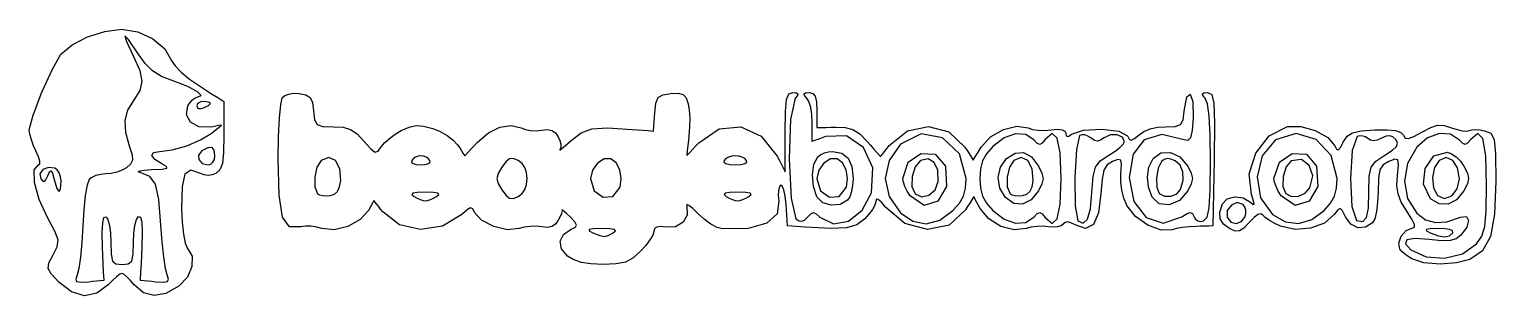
# Model space of a CAD drawing. Extents: x 0 to 91.4, y 0 to 16.6.
import ezdxf

# ---------------------------------------------------------------- set-up
doc = ezdxf.new("R2010")
doc.units = 0
doc.layers.get('0').update_dxf_attribs({"linetype": 'CONTINUOUS'})

msp = doc.modelspace()

# ---------------------------------------------------------------- linework, layer by layer
at = {"color": 7}
for points in [[(1.839745, 0.85257), (1.36571, 1.358431), (1.169632, 1.707683), (1.219094, 2.054165), (1.481675, 2.551714), (1.74118, 3.058793), (1.788974, 3.480005), (1.5936, 4.020304), (1.123598, 4.884647), (0.609359, 6.011693), (0.322941, 7.07078), (0.298875, 7.856711), (0.571693, 8.164287), (0.654352, 8.227272), (0.655913, 8.401633), (0.580086, 8.665484), (0.430581, 8.996939), (0.263394, 9.360961), (0.126483, 9.736587), (0.033976, 10.079563), (0, 10.345635), (0.23244, 11.262766), (0.783889, 12.706022), (1.435542, 14.150262), (1.968592, 15.070341), (2.663027, 15.660034), (3.625487, 16.158067), (4.705516, 16.50239), (5.752659, 16.630954), (6.768748, 16.471286), (7.705142, 16.039145), (8.450961, 15.404825), (8.895325, 14.63862), (9.084767, 14.345248), (9.470023, 13.957797), (9.995033, 13.526677), (10.603743, 13.102298), (10.986696, 12.857326), (11.369649, 12.612354), (11.752602, 12.367382), (12.135556, 12.122409), (12.135556, 11.594849), (12.135556, 11.067288), (12.135556, 10.539727), (12.135556, 10.012167), (12.115111, 8.940559), (12.039274, 8.255792), (11.886283, 7.854597), (11.634378, 7.633703), (11.394264, 7.540747), (11.143709, 7.508084), (10.897608, 7.53586), (10.670855, 7.624223), (10.0742, 7.827749), (9.705642, 7.580862), (9.526658, 6.812105), (9.498727, 5.450025), (9.540263, 4.593262), (9.620622, 3.845303), (9.728228, 3.286617), (9.851507, 2.99767), (10.144154, 2.460728), (10.139193, 1.814612), (9.858701, 1.159948), (9.324763, 0.597362), (8.519343, 0.142328), (7.776052, 0.005669), (7.11131, 0.186865), (6.541535, 0.685398), (6.309532, 0.959352), (6.088109, 1.183697), (5.90234, 1.335281), (5.777303, 1.390954), (5.644462, 1.335281), (5.437446, 1.183697), (5.184576, 0.959352), (4.914174, 0.685398), (4.202651, 0.149766), (3.436213, 0), (2.640149, 0.234727), (1.839745, 0.85257)], [(4.570711, 3.039905), (4.55099, 3.943301), (4.579329, 4.555905), (4.656276, 4.882595), (4.782378, 4.92825), (4.897939, 4.746798), (4.992574, 4.38872), (5.056517, 3.905808), (5.08, 3.349852), (5.097797, 2.58384), (5.186255, 2.165399), (5.397974, 1.990572), (5.785556, 1.955398), (6.173137, 1.990572), (6.384857, 2.165399), (6.473314, 2.58384), (6.491111, 3.349852), (6.51578, 3.90654), (6.582947, 4.391445), (6.682354, 4.752472), (6.803742, 4.937525), (6.940161, 4.907208), (7.019294, 4.596805), (7.043568, 3.984676), (7.015408, 3.049181), (6.990166, 2.528791), (6.964924, 2.008401), (6.939682, 1.488011), (6.91444, 0.96762), (7.153283, 0.9448), (7.392125, 0.921979), (7.630967, 0.899159), (7.86981, 0.876338), (8.364026, 0.845467), (8.620967, 0.889196), (8.68296, 1.03233), (8.592347, 1.299672), (8.489466, 1.704442), (8.381466, 2.426121), (8.281176, 3.362592), (8.201421, 4.411742), (8.069611, 6.012624), (7.86421, 6.956393), (7.50567, 7.445106), (6.914445, 7.680822), (6.795493, 7.737628), (6.888869, 7.791935), (7.171422, 7.837587), (7.620001, 7.868428), (8.275797, 7.905505), (8.57359, 7.962523), (8.553337, 8.062015), (8.255001, 8.226516), (7.816572, 8.502983), (7.641631, 8.755552), (7.738096, 8.940105), (8.113889, 9.012528), (8.906553, 9.111358), (9.815961, 9.366279), (10.679788, 9.721444), (11.335707, 10.121003), (11.499815, 10.25389), (11.663923, 10.386776), (11.82803, 10.519663), (11.992138, 10.652549), (11.809535, 10.617642), (11.626931, 10.582735), (11.444328, 10.547828), (11.261725, 10.512921), (10.572136, 10.535635), (10.05121, 10.827148), (9.792176, 11.296512), (9.888267, 11.852775), (10.024287, 12.064328), (10.179083, 12.237572), (10.333606, 12.354628), (10.468808, 12.39762), (10.711877, 12.491592), (10.486365, 12.73134), (9.885297, 13.053616), (9.001695, 13.395168), (8.249842, 13.68724), (7.686726, 14.029966), (7.217479, 14.497835), (6.747237, 15.165334), (6.192168, 15.986107), (5.956343, 16.214532), (6.051934, 15.861429), (6.491112, 14.93762), (6.889108, 14.05007), (7.021773, 13.382236), (6.889108, 12.805791), (6.491112, 12.192408), (6.116832, 11.581984), (5.955543, 10.936289), (6.002146, 10.193586), (6.251541, 9.292136), (6.403277, 8.79261), (6.428671, 8.456695), (6.316738, 8.210472), (6.056488, 7.980022), (5.794786, 7.832405), (5.466578, 7.71152), (5.113801, 7.629841), (4.778393, 7.599842), (4.460733, 7.571795), (4.156279, 7.495427), (3.89959, 7.382403), (3.725221, 7.244386), (3.602607, 6.906159), (3.486831, 6.248007), (3.39093, 5.364851), (3.327939, 4.351608), (3.269298, 3.325808), (3.185243, 2.408457), (3.086999, 1.699697), (2.985793, 1.299672), (2.890972, 1.031823), (2.950371, 0.888695), (3.206357, 0.845223), (3.701296, 0.876338), (3.940139, 0.899159), (4.178981, 0.921979), (4.417824, 0.9448), (4.656666, 0.96762), (4.635178, 1.485691), (4.61369, 2.003763), (4.592201, 2.521834), (4.570711, 3.039905)], [(11.28889, 12.004482), (11.255486, 12.047549), (11.164536, 12.082817), (11.029929, 12.106648), (10.865556, 12.115399), (10.701184, 12.093829), (10.566577, 12.035098), (10.475627, 11.948177), (10.442223, 11.842035), (10.475627, 11.74871), (10.566577, 11.69669), (10.701184, 11.689612), (10.865556, 11.731117), (11.029929, 11.802945), (11.164536, 11.878428), (11.255486, 11.948597), (11.28889, 12.004482)], [(33.568648, 2.475884), (33.185887, 2.932482), (33.100083, 3.400779), (33.303862, 3.825007), (33.789854, 4.149401), (34.052078, 4.276233), (34.131535, 4.407589), (34.022984, 4.602184), (33.721184, 4.918732), (33.505453, 5.1294), (33.33855, 5.285745), (33.237012, 5.372779), (33.217369, 5.375516), (33.219063, 5.289883), (33.175863, 5.136312), (33.095303, 4.936562), (32.985007, 4.712391), (32.807535, 4.462294), (32.588144, 4.314687), (32.308656, 4.262281), (31.950889, 4.297786), (31.612487, 4.332594), (31.2358, 4.323244), (30.866746, 4.273381), (30.551258, 4.186653), (29.81715, 4.121661), (28.9562, 4.324399), (28.194662, 4.712482), (27.758772, 5.203524), (27.647049, 5.421382), (27.508139, 5.476778), (27.295169, 5.361769), (26.961263, 5.068416), (25.757233, 4.342933), (24.389382, 4.132043), (23.078186, 4.42869), (22.04412, 5.225816), (21.904308, 5.403559), (21.764495, 5.581302), (21.624682, 5.759045), (21.48487, 5.936788), (21.404127, 5.78592), (21.323385, 5.635051), (21.242643, 5.484183), (21.1619, 5.333314), (20.637402, 4.750751), (19.861224, 4.322042), (19.006669, 4.114773), (18.24704, 4.196532), (17.929347, 4.285067), (17.573499, 4.332549), (17.222996, 4.335848), (16.921338, 4.291838), (16.22428, 4.306454), (15.796832, 4.909836), (15.582918, 6.274012), (15.526463, 8.57101), (15.546918, 9.92206), (15.599418, 11.084844), (15.676013, 11.935376), (15.768753, 12.349669), (15.925284, 12.491154), (16.172631, 12.590575), (16.481542, 12.640098), (16.822765, 12.631891), (17.251966, 12.549236), (17.511031, 12.381512), (17.650916, 12.06714), (17.722576, 11.544544), (17.793184, 10.983619), (17.953089, 10.686931), (18.306671, 10.5705), (18.958309, 10.550353), (19.569142, 10.514107), (20.033565, 10.378818), (20.435887, 10.104658), (20.860418, 9.6518), (21.286445, 9.162764), (21.551783, 8.959538), (21.7438, 9.013633), (21.949866, 9.296559), (22.152283, 9.544062), (22.452594, 9.816324), (22.810277, 10.080319), (23.184812, 10.303024), (23.681418, 10.524928), (24.115987, 10.617692), (24.57993, 10.587701), (25.164661, 10.441343), (25.621364, 10.26069), (26.063381, 10.008944), (26.440281, 9.719438), (26.701631, 9.425502), (26.814822, 9.25275), (26.928013, 9.079999), (27.041204, 8.907248), (27.154395, 8.734497), (27.347673, 8.941402), (27.540953, 9.148308), (27.73423, 9.355213), (27.92751, 9.562119), (28.624152, 10.162432), (29.347394, 10.525598), (30.045891, 10.634567), (30.668301, 10.47229), (30.930475, 10.374858), (31.257559, 10.316553), (31.607842, 10.301872), (31.939608, 10.335307), (32.304076, 10.372555), (32.586495, 10.321478), (32.806821, 10.174204), (32.985007, 9.922859), (33.084626, 9.687553), (33.136109, 9.457486), (33.136281, 9.259046), (33.081953, 9.118622), (33.075349, 9.08641), (33.205499, 9.182605), (33.44935, 9.388597), (33.783874, 9.685778), (34.409857, 10.173797), (35.080344, 10.421132), (36.054947, 10.475375), (37.593287, 10.384121), (37.925242, 10.358331), (38.257201, 10.332542), (38.589156, 10.306752), (38.921111, 10.280963), (38.941939, 10.563185), (38.962767, 10.845407), (38.983595, 11.12763), (39.004423, 11.409852), (39.073686, 12.029084), (39.213911, 12.379324), (39.497096, 12.54898), (39.995246, 12.626455), (40.47135, 12.645268), (40.773488, 12.566013), (40.959792, 12.35403), (41.088389, 11.974658), (41.149383, 11.589287), (41.178254, 11.086678), (41.173513, 10.531946), (41.133674, 9.990206), (41.098594, 9.678971), (41.063514, 9.367735), (41.028431, 9.056499), (40.993351, 8.745264), (41.18076, 8.945886), (41.36817, 9.146508), (41.555577, 9.34713), (41.742987, 9.547752), (43.00982, 10.408527), (44.372646, 10.536197), (45.644074, 9.962492), (46.636717, 8.719139), (46.760079, 8.474595), (46.883441, 8.23005), (47.006804, 7.985506), (47.130166, 7.740962), (47.130307, 8.358323), (47.130448, 8.975684), (47.130589, 9.593045), (47.13073, 10.210406), (47.147522, 11.497324), (47.215326, 12.246077), (47.360882, 12.594356), (47.61094, 12.679851), (47.827458, 12.663976), (47.920207, 12.609295), (47.893594, 12.505226), (47.752042, 12.341184), (47.473187, 11.010076), (47.392912, 8.544405), (47.504006, 6.094003), (47.799264, 4.808705), (48.000426, 4.676709), (48.176939, 4.647435), (48.348008, 4.723468), (48.532847, 4.907392), (48.729798, 5.114994), (48.892048, 5.184635), (49.065488, 5.116525), (49.296007, 4.910872), (50.14398, 4.493063), (51.084745, 4.663404), (51.935315, 5.335807), (52.512705, 6.424185), (52.598069, 7.983054), (52.015994, 9.252083), (50.966912, 9.985244), (49.65126, 9.936508), (49.444535, 9.85849), (49.237813, 9.780472), (49.031088, 9.702454), (48.824363, 9.624436), (48.824363, 9.921696), (48.824363, 10.218957), (48.824363, 10.516217), (48.824363, 10.813477), (48.797636, 11.301882), (48.724876, 11.75272), (48.617192, 12.115863), (48.485693, 12.341184), (48.344142, 12.505225), (48.317528, 12.609295), (48.410278, 12.663976), (48.626796, 12.679851), (48.857411, 12.62728), (49.005038, 12.448602), (49.083491, 12.112371), (49.106576, 11.587138), (49.106576, 11.31396), (49.106576, 11.040782), (49.106576, 10.767604), (49.106576, 10.494426), (49.395496, 10.502001), (49.684418, 10.509576), (49.973337, 10.517151), (50.262257, 10.524725), (50.884288, 10.504662), (51.358453, 10.376871), (51.781924, 10.09725), (52.251872, 9.621696), (52.460356, 9.388363), (52.668839, 9.15503), (52.877322, 8.921696), (53.085805, 8.688363), (53.221009, 8.860248), (53.356216, 9.032133), (53.491421, 9.204019), (53.626625, 9.375904), (54.755113, 10.284212), (56.067793, 10.568134), (57.339193, 10.232206), (58.343842, 9.280966), (58.474695, 9.074299), (58.605547, 8.867631), (58.736399, 8.660964), (58.867252, 8.454296), (58.988664, 8.659829), (59.110076, 8.865361), (59.231485, 9.070893), (59.352897, 9.276426), (59.939877, 9.923729), (60.739441, 10.385846), (61.579167, 10.592443), (62.286645, 10.473187), (62.556153, 10.380994), (62.914649, 10.326431), (63.315376, 10.313643), (63.711576, 10.346781), (64.114443, 10.386388), (64.400898, 10.364841), (64.571999, 10.281899), (64.628799, 10.137322), (64.648949, 9.99571), (64.711944, 9.939203), (64.821556, 9.967177), (64.981568, 10.079006), (65.744127, 10.330249), (66.878417, 10.386768), (67.94106, 10.262282), (68.488673, 9.970508), (68.591769, 9.771654), (68.719802, 9.715902), (68.910541, 9.8075), (69.201758, 10.050693), (69.505912, 10.254076), (69.903777, 10.41191), (70.361943, 10.51405), (70.847009, 10.550352), (71.459118, 10.571987), (71.796142, 10.689076), (71.952826, 10.979897), (72.02391, 11.522729), (72.185886, 12.406682), (72.393212, 12.585885), (72.553483, 12.129907), (72.574311, 11.10832), (72.506812, 10.306296), (72.40962, 9.85745), (72.253661, 9.691133), (72.009866, 9.736696), (70.6125, 10.059114), (69.529167, 9.740285), (68.828694, 8.827722), (68.579907, 7.368938), (68.875738, 5.882317), (69.643396, 4.888478), (70.703115, 4.521304), (71.875139, 4.914681), (72.195538, 5.121834), (72.398639, 5.191489), (72.529406, 5.12393), (72.632807, 4.919439), (72.728918, 4.768328), (72.870924, 4.671979), (73.042142, 4.637367), (73.225891, 4.671467), (73.445158, 4.898653), (73.577523, 5.486376), (73.642576, 6.603844), (73.659904, 8.420264), (73.63902, 10.017544), (73.576002, 11.198997), (73.470265, 11.971313), (73.321232, 12.341181), (73.180033, 12.505222), (73.154661, 12.609292), (73.249731, 12.663972), (73.469901, 12.679847), (73.73077, 12.561705), (73.867312, 12.017904), (73.907455, 10.764379), (73.879123, 8.51707), (73.859593, 7.476375), (73.840063, 6.435681), (73.820534, 5.394987), (73.801004, 4.354292), (73.543617, 4.346963), (73.286231, 4.339633), (73.028841, 4.332304), (72.771454, 4.324975), (72.33478, 4.299425), (71.906892, 4.251529), (71.536924, 4.188141), (71.274011, 4.116113), (70.575955, 4.091418), (69.753703, 4.398958), (68.980945, 4.945703), (68.43137, 5.638624), (68.250085, 6.08171), (68.122777, 6.586313), (68.057883, 7.107423), (68.063838, 7.600032), (68.105466, 8.180756), (68.059433, 8.462108), (67.884139, 8.50504), (67.537988, 8.370499), (67.213407, 8.160803), (67.010799, 7.827384), (66.8944, 7.270426), (66.828444, 6.390113), (66.674131, 5.181014), (66.352764, 4.45014), (65.863953, 4.197005), (65.207289, 4.421126), (64.947165, 4.559263), (64.741733, 4.612038), (64.584174, 4.579837), (64.467675, 4.463046), (64.337458, 4.356382), (64.121343, 4.289961), (63.849391, 4.269155), (63.551655, 4.299336), (63.216401, 4.333543), (62.842287, 4.323702), (62.474975, 4.273507), (62.160125, 4.186656), (61.404401, 4.103412), (60.579934, 4.325246), (59.828156, 4.790508), (59.290498, 5.437545), (59.190647, 5.624345), (59.090797, 5.811145), (58.990947, 5.997945), (58.891097, 6.184745), (58.76531, 5.977907), (58.639527, 5.77107), (58.51374, 5.564232), (58.387954, 5.357394), (57.35675, 4.409795), (56.002298, 4.12664), (54.593123, 4.499237), (53.397754, 5.518898), (53.13303, 5.845468), (52.942439, 6.01544), (52.826166, 6.028704), (52.784392, 5.885154), (52.727092, 5.661916), (52.577678, 5.382822), (52.358832, 5.083492), (52.093233, 4.799549), (51.594317, 4.423708), (50.965185, 4.233014), (49.97702, 4.195127), (48.401007, 4.277707), (48.118784, 4.296853), (47.836562, 4.315999), (47.55434, 4.335145), (47.272118, 4.354291), (47.250556, 4.691161), (47.228994, 5.02803), (47.207432, 5.364901), (47.185842, 5.701771), (47.132037, 6.212427), (47.049329, 6.606728), (46.948996, 6.845676), (46.842307, 6.890272), (46.755205, 6.764667), (46.708198, 6.540193), (46.704417, 6.248631), (46.746984, 5.921759), (46.643389, 5.102118), (45.990702, 4.521766), (44.835061, 4.203626), (43.222596, 4.17062), (42.896663, 4.25952), (42.499243, 4.470112), (42.080595, 4.770903), (41.69097, 5.130402), (41.367199, 5.449736), (41.127852, 5.641168), (40.995798, 5.689909), (40.993822, 5.581167), (41.029103, 5.036048), (40.771894, 4.583361), (40.301235, 4.302741), (39.696173, 4.27382), (39.355296, 4.315941), (39.122454, 4.288224), (38.989056, 4.187655), (38.9465, 4.011224), (38.881406, 3.788523), (38.70417, 3.482221), (38.441859, 3.132704), (38.121542, 2.78036), (37.638685, 2.351691), (37.169553, 2.10142), (36.584506, 1.984379), (35.753921, 1.955402), (35.02056, 1.985547), (34.425227, 2.079161), (33.947879, 2.241017), (33.568648, 2.475884)], [(57.595042, 5.320356), (57.996892, 5.776087), (58.250145, 6.216831), (58.382083, 6.708654), (58.42, 7.317621), (57.997604, 8.861884), (56.952481, 9.849608), (55.617725, 10.106581), (54.326426, 9.458593), (53.614918, 8.433785), (53.377747, 7.317621), (53.614918, 6.201457), (54.326426, 5.176648), (55.094528, 4.647119), (55.927648, 4.495981), (56.777311, 4.721104), (57.595042, 5.320356)], [(62.65593, 4.921862), (62.854572, 5.133462), (63.008098, 5.198597), (63.159866, 5.114585), (63.353228, 4.878745), (63.791922, 4.510958), (64.101921, 4.790406), (64.285932, 5.723743), (64.346667, 7.317621), (64.285932, 8.911498), (64.101921, 9.844835), (63.791922, 10.124283), (63.353228, 9.756496), (63.159863, 9.520656), (63.008098, 9.436644), (62.854572, 9.501779), (62.65593, 9.71338), (62.145839, 10.062629), (61.502011, 10.105417), (60.794065, 9.852563), (60.091625, 9.314886), (59.689774, 8.859155), (59.436522, 8.41841), (59.304583, 7.926587), (59.266667, 7.317621), (59.304583, 6.708654), (59.436522, 6.216831), (59.689774, 5.776087), (60.091625, 5.320356), (60.794067, 4.782679), (61.502011, 4.529824), (62.145839, 4.572612), (62.65593, 4.921862)], [(86.218889, 2.29264), (85.984577, 2.439892), (85.763856, 2.604214), (85.581549, 2.765553), (85.462471, 2.903851), (85.399838, 3.277299), (85.556558, 3.708616), (85.855694, 4.064883), (86.220314, 4.213176), (86.369305, 4.270027), (86.369587, 4.452973), (86.215852, 4.780604), (85.902385, 5.27151), (85.553039, 5.843949), (85.351928, 6.353709), (85.277746, 6.881056), (85.309182, 7.506259), (85.370314, 8.169701), (85.332336, 8.485286), (85.148079, 8.529339), (84.770381, 8.37818), (84.417933, 8.165805), (84.215766, 7.854745), (84.123832, 7.331381), (84.102101, 6.482097), (84.075374, 5.837391), (84.002615, 5.258555), (83.89493, 4.808927), (83.763431, 4.551843), (83.313098, 4.268585), (82.839252, 4.244322), (82.405567, 4.465257), (82.075711, 4.917592), (81.88625, 5.306321), (81.745867, 5.45249), (81.593447, 5.369231), (81.367884, 5.069672), (80.755309, 4.536234), (79.896595, 4.214862), (78.939184, 4.137898), (78.030533, 4.337681), (77.660159, 4.510514), (77.328172, 4.698456), (77.070867, 4.878824), (76.924532, 5.028936), (76.800834, 5.109716), (76.616171, 5.061779), (76.37852, 4.889287), (76.095854, 4.596403), (75.742292, 4.221747), (75.461766, 4.043536), (75.184624, 4.038935), (74.841207, 4.18511), (74.463216, 4.458627), (74.268, 4.7917), (74.24799, 5.21078), (74.395624, 5.742317), (74.687365, 6.051485), (75.16734, 6.174839), (75.702849, 6.105342), (76.161183, 5.835955), (76.3245, 5.69655), (76.385242, 5.71656), (76.345153, 5.914357), (76.205972, 6.308318), (76.066726, 7.603421), (76.479465, 8.904664), (77.316973, 9.971141), (78.452051, 10.561948), (79.280091, 10.561854), (80.189095, 10.303201), (80.969945, 9.871429), (81.413517, 9.35198), (81.516999, 9.145333), (81.622635, 9.108187), (81.754548, 9.251304), (81.936861, 9.585445), (82.173101, 9.951518), (82.505463, 10.171211), (83.046652, 10.28793), (83.90938, 10.34508), (84.668868, 10.353244), (85.199076, 10.304467), (85.528912, 10.193373), (85.687284, 10.014591), (85.805117, 9.843198), (86.005619, 9.813502), (86.335131, 9.933388), (86.839989, 10.210743), (87.386764, 10.503035), (87.814359, 10.636038), (88.218309, 10.623603), (88.694147, 10.479582), (89.045579, 10.367112), (89.371963, 10.298861), (89.636888, 10.280184), (89.803938, 10.316432), (89.958096, 10.364426), (90.187921, 10.377733), (90.46236, 10.356817), (90.750359, 10.302151), (91.143636, 10.149087), (91.34893, 9.758215), (91.427317, 8.849805), (91.439876, 7.144126), (91.365917, 5.088845), (91.10831, 3.698235), (90.613447, 2.809957), (89.827732, 2.261672), (88.99862, 2.041723), (87.968204, 1.974879), (86.96531, 2.059173), (86.218889, 2.29264)], [(80.737264, 5.320356), (81.139115, 5.776087), (81.392367, 6.216831), (81.524306, 6.708654), (81.562222, 7.317621), (81.188213, 8.758732), (80.244078, 9.75217), (78.996661, 10.130866), (77.712801, 9.72775), (76.883429, 8.724099), (76.566559, 7.420959), (76.774249, 6.107295), (77.518554, 5.072072), (78.328238, 4.621058), (79.1533, 4.513545), (79.965669, 4.747366), (80.737264, 5.320356)], [(90.240556, 3.231607), (90.580599, 3.710402), (90.772121, 4.320804), (90.856613, 5.302048), (90.87555, 6.893369), (90.819108, 8.735188), (90.642251, 9.804613), (90.333683, 10.134199), (89.882111, 9.756496), (89.688746, 9.520657), (89.536981, 9.436644), (89.383455, 9.501779), (89.184813, 9.71338), (88.628578, 10.086568), (87.932774, 10.126138), (87.19833, 9.848864), (86.526192, 9.271523), (85.951571, 8.260146), (85.758449, 7.141242), (85.947115, 6.059235), (86.517867, 5.158551), (87.071894, 4.73919), (87.682059, 4.560579), (88.393857, 4.61857), (89.252786, 4.909012), (89.621724, 4.941115), (89.75018, 4.691935), (89.635875, 4.269873), (89.276521, 3.783334), (88.978517, 3.559455), (88.599253, 3.444861), (88.064735, 3.428986), (87.300966, 3.501263), (86.391044, 3.564436), (85.891937, 3.477747), (85.80919, 3.244248), (86.148347, 2.866991), (87.104937, 2.420924), (88.254007, 2.346207), (89.373304, 2.623036), (90.24057, 3.231608), (90.240564, 3.231608), (90.240558, 3.231608), (90.240556, 3.231608), (90.240556, 3.231607)], [(11.571112, 8.728732), (11.52914, 9.089383), (11.391498, 9.256708), (11.140596, 9.23741), (10.758844, 9.038187), (10.547261, 8.779967), (10.569932, 8.493083), (10.788457, 8.260277), (11.164434, 8.164288), (11.322339, 8.208827), (11.45165, 8.330094), (11.539022, 8.50957), (11.571112, 8.728732)], [(66.265594, 6.440534), (66.334722, 7.433455), (66.477941, 8.02944), (66.779572, 8.414424), (67.323928, 8.774344), (67.702055, 9.018213), (68.011709, 9.257461), (68.220934, 9.464597), (68.297778, 9.612133), (68.160787, 9.891297), (67.82634, 10.03934), (67.40921, 10.034404), (67.024185, 9.854636), (66.801024, 9.700935), (66.606256, 9.648646), (66.412773, 9.697533), (66.193472, 9.847358), (66.010657, 9.965424), (65.816692, 10.034761), (65.634729, 10.050147), (65.487917, 10.006369), (65.2907, 9.133341), (65.197459, 7.384931), (65.224299, 5.615063), (65.38735, 4.677663), (65.718811, 4.520336), (65.979692, 4.769773), (66.163958, 5.413872), (66.265594, 6.440534)], [(83.537778, 6.497128), (83.557957, 7.460329), (83.674554, 8.032328), (83.971621, 8.405108), (84.533215, 8.77065), (85.006155, 9.075577), (85.260804, 9.316763), (85.32064, 9.527975), (85.209134, 9.742979), (85.029181, 9.910449), (84.836271, 9.978679), (84.608636, 9.9497), (84.324503, 9.825545), (84.057487, 9.709524), (83.828097, 9.668192), (83.634055, 9.701506), (83.473081, 9.809422), (83.331219, 9.908815), (83.15662, 9.967788), (82.971434, 9.981843), (82.797822, 9.946483), (82.495503, 9.067437), (82.384686, 7.31698), (82.471398, 5.569182), (82.761658, 4.698113), (83.151972, 4.642648), (83.388866, 4.871697), (83.506183, 5.463708), (83.537778, 6.497128)], [(19.41719, 7.200548), (19.362936, 7.929267), (19.091761, 8.431958), (18.679837, 8.630434), (18.203334, 8.44651), (17.934877, 8.019412), (17.79471, 7.404569), (17.803036, 6.790312), (17.980054, 6.364975), (18.103186, 6.293805), (18.290559, 6.24791), (18.516708, 6.231149), (18.756165, 6.247383), (19.025652, 6.333269), (19.219135, 6.511361), (19.346389, 6.795755), (19.41719, 7.200548)], [(24.976668, 8.44651), (24.878167, 8.556091), (24.738913, 8.645829), (24.577424, 8.706463), (24.412223, 8.728733), (24.247022, 8.706463), (24.085534, 8.645829), (23.946279, 8.556091), (23.847779, 8.44651), (23.834912, 8.334618), (23.934991, 8.245137), (24.132575, 8.185786), (24.412224, 8.164287), (24.691873, 8.185786), (24.889457, 8.245137), (24.989536, 8.334618), (24.976668, 8.44651)], [(31.044444, 7.317621), (31.008069, 7.691213), (30.901205, 8.007626), (30.727261, 8.259969), (30.489635, 8.441354), (30.190852, 8.562871), (29.95181, 8.546872), (29.726622, 8.374763), (29.469399, 8.02795), (29.226163, 7.620358), (29.145083, 7.31762), (29.226163, 7.014881), (29.469399, 6.607291), (29.726622, 6.260479), (29.95181, 6.08837), (30.190852, 6.07237), (30.489635, 6.193887), (30.727261, 6.375271), (30.901205, 6.627615), (31.008069, 6.944028), (31.044444, 7.317621)], [(36.838275, 6.779248), (36.91408, 7.323009), (36.826128, 7.852668), (36.600426, 8.288195), (36.262979, 8.549557), (35.849789, 8.53686), (35.438018, 8.266261), (35.121873, 7.829325), (34.995556, 7.317619), (35.232128, 6.541287), (35.779972, 6.145489), (36.396289, 6.201163), (36.838275, 6.779248)], [(44.732222, 8.44651), (44.622587, 8.556091), (44.453014, 8.645829), (44.246659, 8.706463), (44.026667, 8.728733), (43.806674, 8.706463), (43.600316, 8.645829), (43.430746, 8.556091), (43.321111, 8.44651), (43.315918, 8.332761), (43.442582, 8.243486), (43.684901, 8.185167), (44.026669, 8.164286), (44.368438, 8.185167), (44.610757, 8.243486), (44.737421, 8.332761), (44.732222, 8.44651)], [(49.116595, 6.170178), (48.898943, 6.813617), (48.835942, 7.54168), (48.924896, 8.209519), (49.163111, 8.672287), (49.341374, 8.803785), (49.576389, 8.911471), (49.8376, 8.984231), (50.094444, 9.010955), (50.657393, 8.908376), (51.053452, 8.596299), (51.287511, 8.068217), (51.364444, 7.317621), (51.337718, 6.896405), (51.264958, 6.500588), (51.157274, 6.174621), (51.025775, 5.962955), (50.554656, 5.690793), (49.999217, 5.643314), (49.479762, 5.807462), (49.116595, 6.170178)], [(50.949386, 6.779248), (51.025191, 7.323009), (50.937239, 7.852668), (50.711537, 8.288195), (50.37409, 8.549557), (49.9609, 8.53686), (49.549129, 8.266261), (49.232984, 7.829325), (49.106667, 7.317619), (49.343239, 6.541287), (49.891084, 6.145489), (50.5074, 6.201163), (50.949386, 6.779248)], [(54.91951, 6.235415), (54.744541, 6.519846), (54.60126, 6.818696), (54.504446, 7.096458), (54.468889, 7.317621), (54.811368, 8.339465), (55.603823, 8.877998), (56.493771, 8.830371), (57.128732, 8.093732), (57.203447, 6.814214), (56.660328, 5.909904), (55.799101, 5.632929), (54.91951, 6.235415)], [(56.676504, 7.12302), (56.654519, 7.83151), (56.43361, 8.319657), (56.057052, 8.536393), (55.568133, 8.430649), (55.23355, 8.046776), (55.045669, 7.447663), (55.03534, 6.823625), (55.233387, 6.364975), (55.648298, 6.17221), (56.101051, 6.27313), (56.48075, 6.609484), (56.676504, 7.12302)], [(60.873874, 6.127975), (60.521173, 6.720541), (60.416045, 7.384154), (60.556112, 8.029837), (60.939003, 8.568617), (61.478008, 8.902405), (62.002585, 8.930882), (62.492083, 8.659008), (62.925856, 8.091735), (63.144756, 7.654114), (63.217752, 7.317295), (63.144871, 6.98014), (62.926124, 6.54151), (62.473225, 5.977626), (61.943234, 5.713291), (61.391628, 5.759681), (60.873874, 6.127975)], [(62.597191, 7.200548), (62.542936, 7.929267), (62.27176, 8.431958), (61.859837, 8.630434), (61.383333, 8.44651), (61.114878, 8.019413), (60.974709, 7.404569), (60.983035, 6.790312), (61.160053, 6.364975), (61.283184, 6.293804), (61.470557, 6.24791), (61.696707, 6.231149), (61.936164, 6.247382), (62.205653, 6.333268), (62.399136, 6.511361), (62.52639, 6.795754), (62.597191, 7.200548)], [(70.010093, 6.153264), (69.785642, 6.765229), (69.723271, 7.413825), (69.82116, 8.033945), (70.07748, 8.560482), (70.561954, 8.921247), (71.157725, 8.947745), (71.753871, 8.663924), (72.239457, 8.093732), (72.458112, 7.655145), (72.531066, 7.31762), (72.458357, 6.980096), (72.240021, 6.54151), (71.721345, 5.950679), (71.082642, 5.672634), (70.465157, 5.731965), (70.010127, 6.153264), (70.010119, 6.153264), (70.01011, 6.153264), (70.010102, 6.153264), (70.010093, 6.153264)], [(71.795361, 6.635147), (71.946835, 7.218739), (71.935546, 7.729061), (71.766684, 8.139481), (71.44547, 8.423371), (71.193381, 8.528557), (70.97163, 8.556054), (70.775133, 8.50558), (70.598803, 8.376857), (70.385867, 7.959086), (70.283313, 7.359921), (70.304169, 6.76923), (70.461485, 6.376881), (70.792806, 6.206801), (71.194518, 6.206491), (71.563182, 6.355949), (71.795361, 6.635147)], [(78.061733, 6.235415), (77.886766, 6.519846), (77.743482, 6.818696), (77.646668, 7.096458), (77.611111, 7.317621), (77.953591, 8.339465), (78.746045, 8.877998), (79.635993, 8.830371), (80.270954, 8.093732), (80.345669, 6.814214), (79.80255, 5.909904), (78.941323, 5.632929), (78.061733, 6.235415)], [(79.857947, 6.732731), (80.030503, 7.490737), (79.814462, 8.136074), (79.326839, 8.500778), (78.684651, 8.416888), (78.368559, 8.041021), (78.189105, 7.444793), (78.177195, 6.824611), (78.363713, 6.37688), (78.71526, 6.199613), (79.144642, 6.214873), (79.557118, 6.400099), (79.857947, 6.732731)], [(87.382957, 6.05276), (86.942961, 6.954615), (87.047169, 7.949473), (87.581494, 8.72164), (88.431858, 8.955417), (88.695242, 8.860951), (88.975946, 8.666998), (89.240394, 8.401833), (89.455013, 8.093732), (89.673752, 7.655055), (89.746667, 7.317621), (89.673752, 6.980186), (89.455013, 6.54151), (89.006375, 5.9885), (88.468798, 5.712637), (87.906315, 5.729022), (87.382957, 6.05276)], [(89.182222, 7.292994), (89.0679, 7.981664), (88.771527, 8.445797), (88.363004, 8.621907), (87.912222, 8.44651), (87.620529, 7.994093), (87.502114, 7.369687), (87.564285, 6.736661), (87.814348, 6.258385), (88.251276, 6.066174), (88.696681, 6.228833), (89.042892, 6.664921), (89.182222, 7.292994)], [(1.975556, 7.146315), (1.945701, 7.420002), (1.86441, 7.665939), (1.7441, 7.857204), (1.597186, 7.96687), (1.188128, 8.012883), (0.849346, 7.874051), (0.664708, 7.614249), (0.718084, 7.297351), (0.835296, 7.151579), (0.938649, 7.130094), (1.038507, 7.237265), (1.145236, 7.477465), (1.258352, 7.742226), (1.346913, 7.801566), (1.435947, 7.641256), (1.550481, 7.247065), (1.722886, 6.702181), (1.857229, 6.502332), (1.944467, 6.649662), (1.975556, 7.146315)], [(25.400001, 6.188732), (25.538325, 6.316521), (25.476123, 6.401115), (25.199472, 6.447912), (24.694445, 6.462311), (24.189419, 6.447912), (23.912767, 6.401115), (23.850566, 6.316521), (23.98889, 6.188732), (24.175531, 6.082506), (24.370772, 5.995517), (24.55146, 5.93674), (24.694445, 5.915153), (24.837431, 5.93674), (25.018119, 5.995517), (25.213359, 6.082506), (25.400001, 6.188732)], [(44.873333, 6.188732), (45.011656, 6.316521), (44.949454, 6.401115), (44.672803, 6.447912), (44.167778, 6.462311), (43.662752, 6.447912), (43.386101, 6.401115), (43.323899, 6.316521), (43.462222, 6.188732), (43.648864, 6.082506), (43.844103, 5.995516), (44.024793, 5.93674), (44.167778, 5.915153), (44.310763, 5.93674), (44.491453, 5.995516), (44.686691, 6.082506), (44.873333, 6.188732)], [(75.822999, 4.937702), (75.864618, 5.133722), (75.852483, 5.340476), (75.791097, 5.533353), (75.685001, 5.687741), (75.328105, 5.815132), (74.956371, 5.656032), (74.701392, 5.315376), (74.694759, 4.898098), (74.928321, 4.599592), (75.256771, 4.508887), (75.586277, 4.622688), (75.822999, 4.937702)], [(36.406667, 3.930954), (36.543877, 4.057539), (36.480866, 4.139509), (36.204367, 4.181718), (35.701111, 4.189019), (35.176381, 4.170353), (34.919991, 4.126877), (34.913048, 4.049957), (35.136664, 3.930955), (35.578946, 3.751459), (35.864969, 3.691627), (36.104342, 3.751459), (36.406667, 3.930954)], [(88.758889, 3.930954), (88.753894, 4.045525), (88.591514, 4.13054), (88.287685, 4.181358), (87.858335, 4.193342), (87.353024, 4.172897), (87.112119, 4.128841), (87.116691, 4.051437), (87.347792, 3.930954), (87.86655, 3.743461), (88.266976, 3.680963), (88.560588, 3.743461), (88.758889, 3.930954)]]:
    msp.add_lwpolyline(points, dxfattribs=at)

doc.saveas('drawing.dxf')
